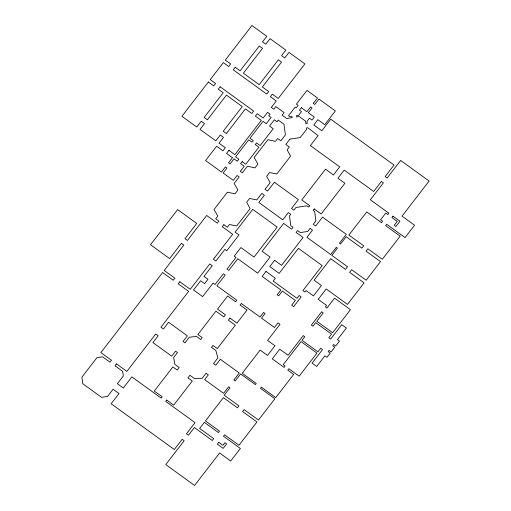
<?xml version="1.0" encoding="UTF-8"?>
<svg xmlns="http://www.w3.org/2000/svg" width="511" height="511" viewBox="0 0 511 511"><rect width="100%" height="100%" fill="white"/><g stroke="black" fill="none" stroke-linecap="round" stroke-linejoin="round"><path stroke-width="0.77" d="M208.36 82.028L181.922 116.291L196.748 127.035L201.225 121.228L204.483 123.592L200.005 129.392L215.808 140.844L220.286 135.045L223.46 137.344L218.983 143.144L225.313 147.73L222.937 150.815L216.607 146.229L205.569 160.531L221.455 172.041L225.37 166.969L226.91 168.087L223.128 172.993L233.316 180.377L237.104 175.471L239.148 176.953L234.14 183.449L237.902 190.028L234.996 193.803L227.414 192.168L214.026 209.51L217.788 216.096L215.687 218.817L218.868 221.116L217.296 223.147L206.693 215.463L187.422 240.425L185.008 238.675L196.761 223.441L177.636 209.587L150.515 244.731L169.639 258.585L181.386 243.364L183.8 245.12L164.242 270.466L174.845 278.156L173.248 280.232L162.639 272.542L100.871 352.584L111.481 360.268L109.999 362.184L102.615 356.825L96.918 357.7L81.894 377.169L82.776 383.716L101.58 397.341L107.559 396.421L113.091 389.254L119.012 393.547L111.136 403.754L174.302 449.52L182.178 439.313L184.164 440.757L165.775 464.588L194.57 485.45L219.634 452.97L230.71 460.999L240.381 448.466L223.492 436.228L224.578 434.816L238.988 445.253L256.969 421.952L242.559 411.515L244.06 409.573L258.47 420.01L274.886 398.746L260.476 388.303L261.357 387.153L275.768 397.596L293.684 374.384L287.776 370.105L288.843 368.718L299.139 376.179L316.929 353.12L301.043 341.603L283.247 364.662L285.1 366.01L284.033 367.396L272.267 358.869L279.715 349.217L288.076 355.279L303.253 335.612L304.799 336.736L302.039 340.307L317.931 351.823L320.691 348.247L322.53 349.581L312.08 363.117L316.711 366.47L324.945 355.809L326.995 357.291L330.24 353.082L328.196 351.6L329.116 350.405L331.166 351.887L334.788 347.193L332.738 345.711L333.683 344.491L335.727 345.973L339.483 341.112L337.432 339.623L346.362 328.056L341.731 324.702L330.655 339.055L328.816 337.72L331.575 334.143L315.689 322.626L312.924 326.21L311.378 325.085L321.649 311.774L323.201 312.892L316.769 321.227L332.661 332.738L350.444 309.698L334.552 298.181L326.957 308.024L325.411 306.9L326.555 305.418L318.193 299.357L326.21 288.977L347.493 304.396L364.119 282.858L349.607 272.35L351.645 269.712L366.151 280.22L380.51 261.619L366.004 251.105L367.805 248.774L382.311 259.281L400.151 236.165L385.645 225.651L386.693 224.297L405.038 237.589L414.568 225.236L402.016 216.14L429.106 181.041L400.675 160.448L387.095 178.039L385.128 176.614L394.051 165.059L330.738 119.191L321.821 130.746L313.805 124.94L317.868 119.683L324.76 124.678L335.369 110.938L318.934 99.032L314.744 104.455L313.294 103.407L317.484 97.978L307.009 90.39L296.406 104.135L298.111 105.368L296.208 107.827L295.192 107.086L288.511 115.735L289.871 116.725L291.96 116.406L292.132 117.651L286.639 118.495L282.066 115.179L284.09 112.554L275.857 106.595L273.832 109.22L271.335 107.406L276.279 100.999L270.364 96.713L272.325 94.171L278.24 98.457L304.901 63.913L289.015 52.403L284.736 57.947L281.561 55.642L285.834 50.104L270.032 38.651L265.758 44.195L262.501 41.832L266.774 36.294L251.949 25.55L225.287 60.094L230.653 63.977L228.692 66.519L223.333 62.636L210.225 79.614L215.585 83.497L213.719 85.912L208.36 82.028M220.139 86.793L218.274 89.208L223.186 92.772L204.164 117.421L207.421 119.785L226.443 95.129L242.252 106.582L223.224 131.238L226.399 133.537L245.427 108.881L251.757 113.468L253.622 111.053L220.139 86.793M235.201 67.273L233.24 69.815L266.723 94.075L268.684 91.533L262.354 86.947L281.523 62.112L278.342 59.813L259.179 84.647L243.37 73.194L262.539 48.36L259.281 46.003L240.113 70.837L235.201 67.273M228.954 150.368L226.577 153.447L232.492 157.733L228.545 162.849L230.091 163.974L234.038 158.857L237.315 161.227L238.854 159.234L235.577 156.864L248.729 139.822L252 142.192L253.264 140.563L249.988 138.187L262.999 121.331L266.269 123.707L271.092 117.46L268.773 115.773L270.038 114.138L267.54 112.324L263.178 117.977L257.263 113.691L255.398 116.106L261.313 120.392L234.868 154.654L228.954 150.368M242.125 161.61L240.592 163.603L244.226 166.241L240.279 171.357L242.329 172.839L247.413 166.241L254.995 167.876L257.908 164.108L254.146 157.522L267.898 139.707L275.48 141.343L277.658 138.513L280.839 140.812L285.4 134.904L283.963 124.224L278.265 120.098L277 121.739L274.369 119.83L269.546 126.076L273.187 128.715L260.176 145.571L256.535 142.939L255.276 144.568L258.917 147.206L245.765 164.248L242.125 161.61M301.343 107.712L299.446 110.172L301.49 111.654L298.609 115.384L296.444 115.716L296.61 116.962L299.261 116.553L305.527 121.094L305.872 123.688L307.232 123.483L306.958 121.433L309.442 118.207L311.997 120.059L314.291 117.089L308.325 112.771L312.061 107.936L310.611 106.888L306.881 111.724L301.343 107.712M116.476 363.889L115.001 365.799L122.685 371.369L123.311 376.013L117.351 383.735L123.272 388.028L131.87 376.882L161.208 398.133L162.217 396.823L154.271 391.062L172.871 366.955L177.183 370.079L179.182 367.492L174.871 364.369L173.619 357.566L177.489 352.552L175.58 351.172L171.715 356.186L152.93 342.574L158.193 335.753L155.746 333.983L126.862 371.414L116.476 363.889M179.846 281.778L178.243 283.854L188.629 291.372L160.978 327.206L163.424 328.982L168.611 322.256L187.396 335.868L183.034 341.514L184.944 342.894L189.3 337.247L196.435 336.43L200.746 339.553L202.209 337.656L197.898 334.533L215.936 311.161L223.882 316.916L225.485 314.846L217.533 309.085L227.631 296.01L235.577 301.765L236.791 300.193L216.907 285.796L225.166 275.09L223.364 273.787L215.105 284.486L213.113 283.043L202.65 296.597L193.516 289.986L200.644 280.756L204.624 283.643L207.964 279.313L203.978 276.425L212.244 265.726L209.791 263.951L190.233 289.303L179.846 281.778M223.863 224.738L222.298 226.769L232.684 234.294L213.413 259.256L215.866 261.032L224.859 249.374L226.782 250.767L238.969 234.977L235.111 232.179L252.721 209.363L277.166 227.076L254.018 257.071L240.892 247.56L234.249 256.177L235.986 257.435L226.993 269.093L228.794 270.396L237.787 258.738L257.665 273.142L270.102 257.033L262.149 251.271L283.662 223.403L291.609 229.158L293.065 227.267L290.785 225.613L289.475 215.872L290.689 214.294L288.345 212.595L282.775 219.813L258.802 202.439L264.366 195.228L261.843 193.394L256.829 199.89L249.547 198.466L246.641 202.235L250.103 208.603L236.714 225.951L229.433 224.533L227.331 227.248L223.863 224.738M289.916 139.152L285.834 144.434L289.303 146.951L287.125 149.78L290.587 156.142L276.834 173.964L269.553 172.546L266.64 176.314L270.108 182.683L265.017 189.281L267.547 191.108L274.388 182.248L298.36 199.616L291.519 208.482L293.863 210.181L295.933 207.498L306.913 205.812L308.657 207.076L309.723 205.69L301.771 199.935L325.494 169.198L333.44 174.96L339.694 166.854L310.356 145.597L318.085 135.581L307.801 127.75L306.447 127.954L306.626 129.257L300.206 137.568L289.916 139.152M166.72 400.087L165.705 401.397L195.042 422.648L186.438 433.794L188.425 435.238L194.378 427.522L212.257 440.476L213.687 438.617L199.654 428.448L204.355 422.361L218.389 432.53L219.481 431.118L205.441 420.949L223.422 397.647L237.462 407.816L238.956 405.875L224.201 395.188L229.95 387.747L228.628 386.789L223.588 393.317L204.662 379.603L208.309 374.882L206.054 373.247L202.19 378.261L194.282 378.434L189.92 375.272L187.92 377.859L192.283 381.021L173.683 405.127L166.72 400.087M229.988 318.104L228.385 320.18L235.347 325.226L217.309 348.591L212.946 345.43L211.484 347.333L215.846 350.489L217.871 357.943L213.509 363.589L215.763 365.224L220.343 359.284L239.269 372.998L233.853 380.012L235.175 380.97L240.617 373.918L255.372 384.604L256.26 383.461L242.22 373.292L260.137 350.08L267.509 355.42L274.956 345.768L267.585 340.428L280.002 324.338L277.997 322.888L274.445 327.481L261.491 318.098L265.037 313.499L263.567 312.432L260.016 317.024L241.288 303.457L240.081 305.029L247.037 310.068L236.944 323.15L229.988 318.104M265.995 271.443L262.169 276.406L280.897 289.973L277.211 294.751L278.687 295.818L282.366 291.04L295.326 300.43L291.64 305.208L293.646 306.657L301.158 296.923L299.152 295.473L296.961 298.309L273.181 281.076L275.372 278.24L265.995 271.443M274.605 260.291L269.757 266.576L279.127 273.366L298.424 248.365L322.205 265.599L302.914 290.599L304.92 292.049L306.063 290.567L313.435 295.907L321.445 285.528L314.073 280.188L330.7 258.643L345.487 269.361L347.525 266.723L331.824 255.353L337.394 248.135L336.295 247.343L330.726 254.555L306.945 237.321L312.515 230.11L310.1 228.36L307.718 231.445L300.385 232.569L297.568 230.531L296.112 232.422L303.068 237.468L281.561 265.337L274.605 260.291M314.22 208.954L313.154 210.334L314.655 211.42L315.919 220.816L313.275 224.246L315.689 225.99L322.53 217.124L346.317 234.357L339.47 243.223L340.569 244.022L346.183 236.746L361.877 248.122L363.685 245.785L348.892 235.073L366.738 211.95L381.525 222.668L382.573 221.308L380.542 219.839L385.773 213.061L387.804 214.531L388.852 213.176L370.334 199.763L383.365 182.874L381.398 181.45L373.669 191.472L344.197 170.112L337.943 178.218L344.899 183.264L321.183 213.994L314.22 208.954M392.972 216.159L391.924 217.514L397.264 221.384L394.243 225.3L395.904 226.507L399.972 221.237L392.972 216.159M218.791 442.315L217.36 444.168L223.173 448.383L226.616 443.925L224.929 442.705L222.924 445.311L218.791 442.315"/></g></svg>
